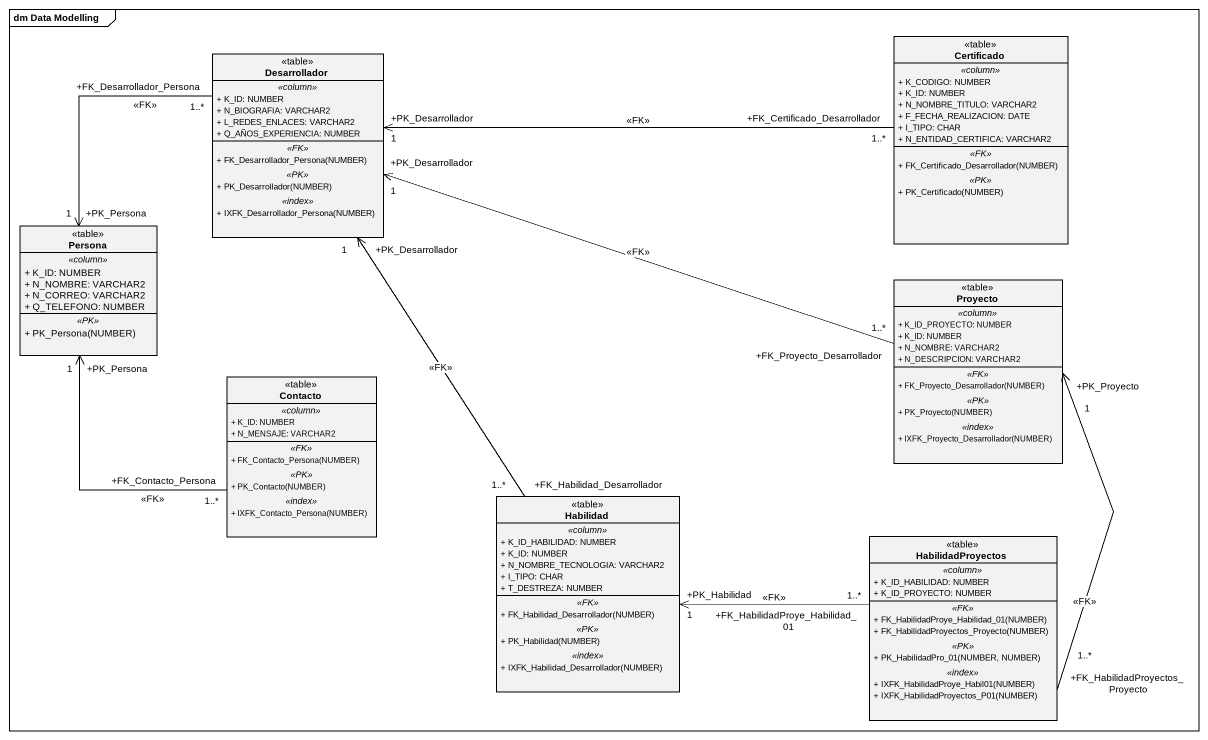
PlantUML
@startuml
mainframe dm Data Modelling
hide circle
hide empty members
skinparam classAttributeIconSize 0
class Certificado <<table>> {
  .. <<column>> ..
  + K_CODIGO: NUMBER
  + K_ID: NUMBER
  + N_NOMBRE_TITULO: VARCHAR2
  + F_FECHA_REALIZACION: DATE
  + I_TIPO: CHAR
  + N_ENTIDAD_CERTIFICA: VARCHAR2
  .. <<FK>> ..
  + FK_Certificado_Desarrollador(NUMBER)
  .. <<PK>> ..
  + PK_Certificado(NUMBER)
}
class Desarrollador <<table>> {
  .. <<column>> ..
  + K_ID: NUMBER
  + N_BIOGRAFIA: VARCHAR2
  + L_REDES_ENLACES: VARCHAR2
  + Q_AÑOS_EXPERIENCIA: NUMBER
  .. <<FK>> ..
  + FK_Desarrollador_Persona(NUMBER)
  .. <<PK>> ..
  + PK_Desarrollador(NUMBER)
  .. <<index>> ..
  + IXFK_Desarrollador_Persona(NUMBER)
}
class Persona <<table>> {
  .. <<column>> ..
  + K_ID: NUMBER
  + N_NOMBRE: VARCHAR2
  + N_CORREO: VARCHAR2
  + Q_TELEFONO: NUMBER
  .. <<PK>> ..
  + PK_Persona(NUMBER)
}
class Proyecto <<table>> {
  .. <<column>> ..
  + K_ID_PROYECTO: NUMBER
  + K_ID: NUMBER
  + N_NOMBRE: VARCHAR2
  + N_DESCRIPCION: VARCHAR2
  .. <<FK>> ..
  + FK_Proyecto_Desarrollador(NUMBER)
  .. <<PK>> ..
  + PK_Proyecto(NUMBER)
  .. <<index>> ..
  + IXFK_Proyecto_Desarrollador(NUMBER)
}
class Contacto <<table>> {
  .. <<column>> ..
  + K_ID: NUMBER
  + N_MENSAJE: VARCHAR2
  .. <<FK>> ..
  + FK_Contacto_Persona(NUMBER)
  .. <<PK>> ..
  + PK_Contacto(NUMBER)
  .. <<index>> ..
  + IXFK_Contacto_Persona(NUMBER)
}
class Habilidad <<table>> {
  .. <<column>> ..
  + K_ID_HABILIDAD: NUMBER
  + K_ID: NUMBER
  + N_NOMBRE_TECNOLOGIA: VARCHAR2
  + I_TIPO: CHAR
  + T_DESTREZA: NUMBER
  .. <<FK>> ..
  + FK_Habilidad_Desarrollador(NUMBER)
  .. <<PK>> ..
  + PK_Habilidad(NUMBER)
  .. <<index>> ..
  + IXFK_Habilidad_Desarrollador(NUMBER)
}
class HabilidadProyectos <<table>> {
  .. <<column>> ..
  + K_ID_HABILIDAD: NUMBER
  + K_ID_PROYECTO: NUMBER
  .. <<FK>> ..
  + FK_HabilidadProye_Habilidad_01(NUMBER)
  + FK_HabilidadProyectos_Proyecto(NUMBER)
  .. <<PK>> ..
  + PK_HabilidadPro_01(NUMBER, NUMBER)
  .. <<index>> ..
  + IXFK_HabilidadProye_Habil01(NUMBER)
  + IXFK_HabilidadProyectos_P01(NUMBER)
}
Certificado "+FK_Certificado_Desarrollador\n1..*" -left-> "+PK_Desarrollador\n1" Desarrollador : <<FK>>
Desarrollador "+FK_Desarrollador_Persona\n1..*" --> "+PK_Persona\n1" Persona : <<FK>>
Proyecto "+FK_Proyecto_Desarrollador\n1..*" -left-> "+PK_Desarrollador\n1" Desarrollador : <<FK>>
Contacto "+FK_Contacto_Persona\n1..*" -up-> "+PK_Persona\n1" Persona : <<FK>>
Habilidad "+FK_Habilidad_Desarrollador\n1..*" -up-> "+PK_Desarrollador\n1" Desarrollador : <<FK>>
HabilidadProyectos "+FK_HabilidadProyectos_Proyecto\n1..*" -up-> "+PK_Proyecto\n1" Proyecto : <<FK>>
HabilidadProyectos "+FK_HabilidadProye_Habilidad_01\n1..*" -left-> "+PK_Habilidad\n1" Habilidad : <<FK>>
@enduml
